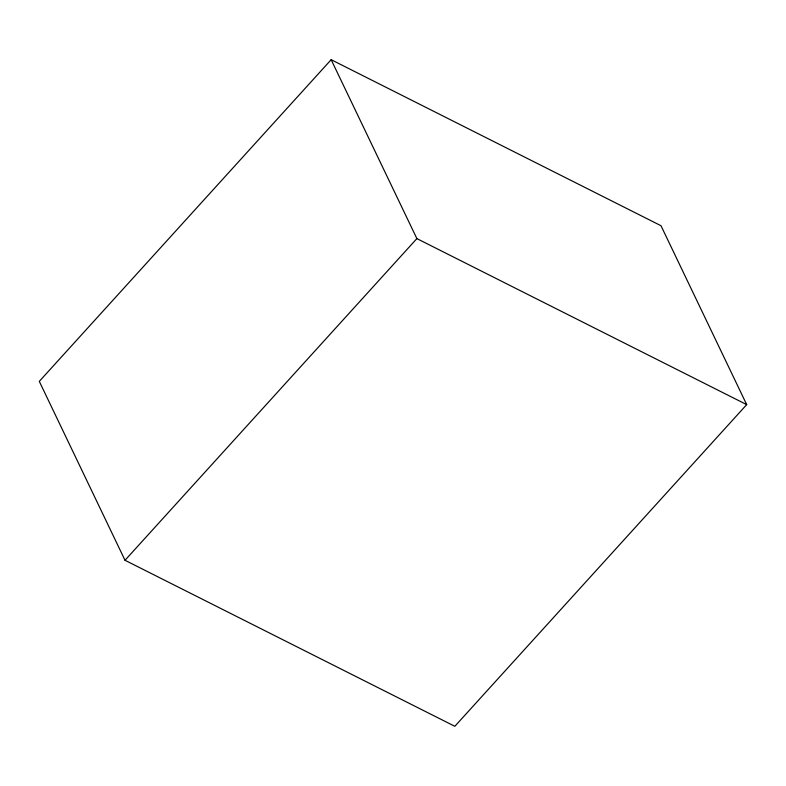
<?xml version="1.0" encoding="UTF-8"?>
<svg xmlns="http://www.w3.org/2000/svg" width="786" height="786" viewBox="0 0 786 786"><rect width="100%" height="100%" fill="white"/><g stroke="black" fill="none" stroke-linecap="round" stroke-linejoin="round"><path stroke-width="1.18" d="M331.161 59.697L39.3 381.377L125.013 560.28L454.839 726.303L746.7 404.623L660.987 225.72L331.161 59.697L416.875 238.6L746.7 404.623M125.013 560.28L416.875 238.6"/></g></svg>
